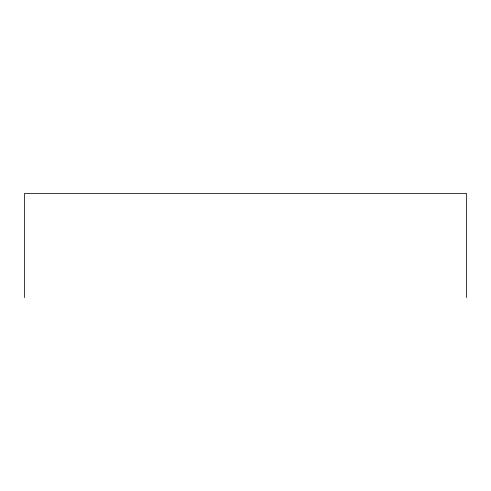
<?xml version="1.0" encoding="UTF-8"?>
<svg xmlns="http://www.w3.org/2000/svg" width="491" height="491" viewBox="0 0 491 491"><rect width="100%" height="100%" fill="white"/><g stroke="black" fill="none" stroke-linecap="round" stroke-linejoin="round"><path stroke-width="0.74" d="M466.45 297.589L466.45 193.411L24.55 193.411L24.55 297.589"/></g></svg>
